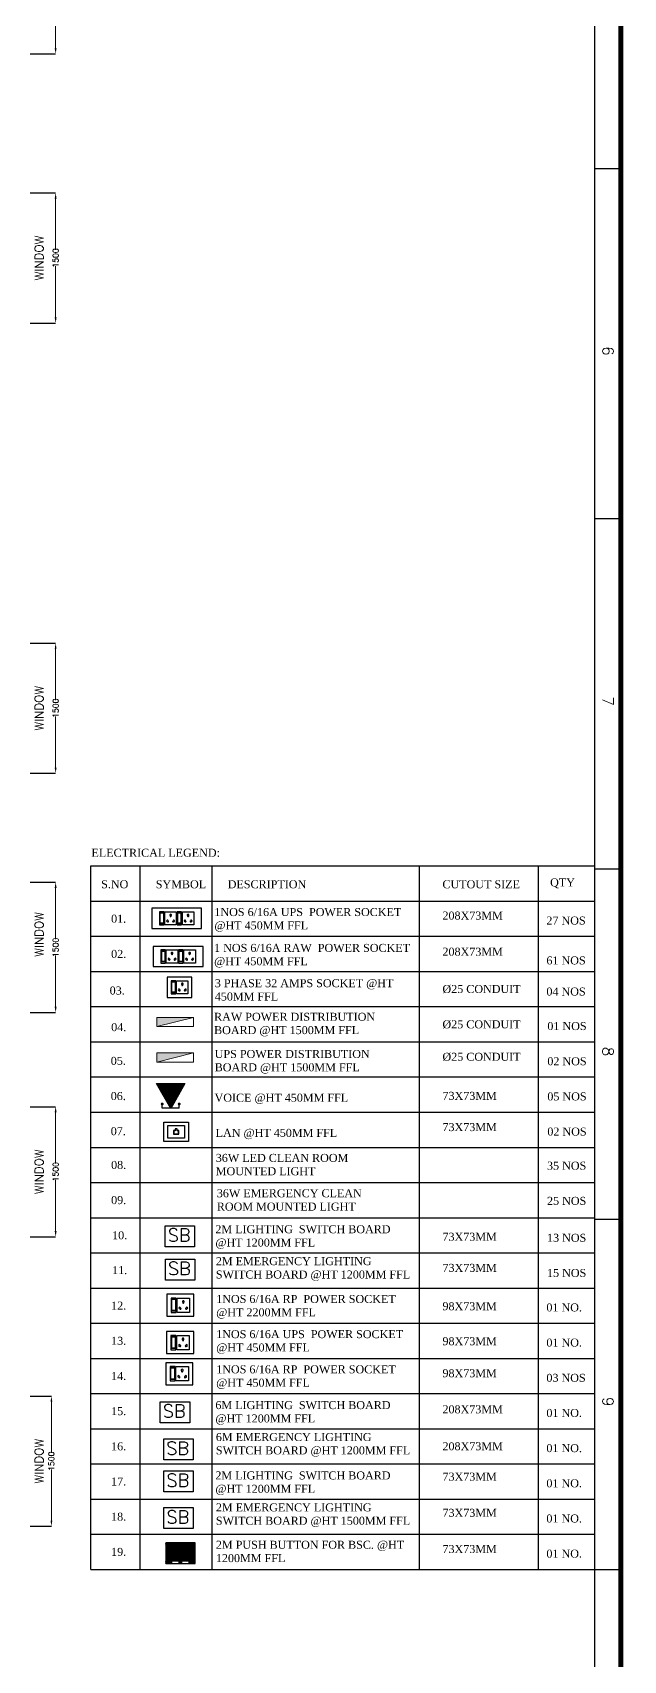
# Model space of a CAD drawing. Extents: x -52083 to 49512, y -145230 to 20224.
# Drawn here: x -24033 to -17216, y -20649 to -1885 of the extents above; entities that cross this region are included whole.
import ezdxf
from ezdxf.enums import TextEntityAlignment as Align

# ---------------------------------------------------------------- set-up
doc = ezdxf.new("R2010")
doc.units = 0
doc.header["$LTSCALE"] = 0.5
doc.header["$MEASUREMENT"] = 0
doc.header["$PDMODE"] = 32
for name, color, linetype, lineweight in [('DIM', 3, 'Continuous', 5), ('ELE. DB', 1, 'Continuous', 9), ('Sa-Block Text', 7, 'Continuous', 18)]:
    doc.layers.add(name, color=color, linetype=linetype, lineweight=lineweight)
for name, color, linetype in [('ELE-UPS SWITCH BOARD', 3, 'Continuous'), ('ELE. LEGEND', 240, 'Continuous'), ('HATCH', 7, 'Continuous'), ('PDF_Text', 5, 'Continuous'), ('SA-3MUP', 223, 'Continuous'), ('SA-6MRP', 1, 'Continuous'), ('SA-6MUP', 223, 'Continuous'), ('SA-Lan', 3, 'Continuous'), ('SA-Voice', 5, 'Continuous'), ('TITLE', 7, 'Continuous')]:
    doc.layers.add(name, color=color, linetype=linetype)
doc.styles.add('PDF Times New Roman', font='times.ttf')
doc.styles.add('RomanS', font='romans.shx')
doc.styles.get("Standard").update_dxf_attribs({"font": 'romans.shx'})
doc.dimstyles.new('Sa-dim', dxfattribs={"dimtxt": 65, "dimasz": 65, "dimexe": 0, "dimexo": 0, "dimtad": 0, "dimdec": 0, "dimdsep": 46, "dimtxsty": 'Standard', "dimcen": 0, "dimclrd": 256, "dimclre": 7, "dimclrt": 1, "dimadec": 0, "dimazin": 0, "dimtfac": 1, "dimtdec": 0, "dimtmove": 0, "dimatfit": 3, "dimfxl": 1, "dimlwd": -1, "dimarcsym": 0})

# ---------------------------------------------------------------- blocks, each defined once
blk = doc.blocks.new('*D414')
at = {"layer": 'Defpoints', "color": 0, "transparency": 16777216}
for p in [(-24058, -14266), (-23766, -14266), (-24058, -15766)]:
    blk.add_point(p, dxfattribs=at)
at = {"layer": 'DIM', "color": 7, "lineweight": -2, "transparency": 16777216}
for p, q in [((-24058, -14266), (-23766, -14266)), ((-24058, -15766), (-23766, -15766))]:
    blk.add_line(p, q, dxfattribs=at)
at = {"layer": 'DIM', "transparency": 16777216}
for p, q in [((-23766, -14331), (-23766, -14922)), ((-23766, -15701), (-23766, -15111))]:
    blk.add_line(p, q, dxfattribs=at)
for points in [[(-23777, -14331), (-23755, -14331), (-23766, -14266)], [(-23777, -15701), (-23755, -15701), (-23766, -15766)]]:
    blk.add_solid(points, dxfattribs=at)
at = {"layer": 'DIM', "color": 1, "transparency": 16777216, "insert": (-23766, -15016), "char_height": 65, "attachment_point": 5, "rotation": 90}
blk.add_mtext('1500', dxfattribs=at)
blk = doc.blocks.new('*D415')
at = {"layer": 'Defpoints', "color": 0, "transparency": 16777216}
for p in [(-24058, -8923), (-23766, -8923), (-24058, -10423)]:
    blk.add_point(p, dxfattribs=at)
at = {"layer": 'DIM', "color": 7, "lineweight": -2, "transparency": 16777216}
for p, q in [((-24058, -8923), (-23766, -8923)), ((-24058, -10423), (-23766, -10423))]:
    blk.add_line(p, q, dxfattribs=at)
at = {"layer": 'DIM', "transparency": 16777216}
for p, q in [((-23766, -8988), (-23766, -9579)), ((-23766, -10358), (-23766, -9768))]:
    blk.add_line(p, q, dxfattribs=at)
for points in [[(-23777, -8988), (-23755, -8988), (-23766, -8923)], [(-23777, -10358), (-23755, -10358), (-23766, -10423)]]:
    blk.add_solid(points, dxfattribs=at)
at = {"layer": 'DIM', "color": 1, "transparency": 16777216, "insert": (-23766, -9673), "char_height": 65, "attachment_point": 5, "rotation": 90}
blk.add_mtext('1500', dxfattribs=at)
blk = doc.blocks.new('*D416')
at = {"layer": 'Defpoints', "color": 0, "transparency": 16777216}
for p in [(-24058, -631), (-23766, -631), (-24058, -2131)]:
    blk.add_point(p, dxfattribs=at)
at = {"layer": 'DIM', "color": 7, "lineweight": -2, "transparency": 16777216}
for p, q in [((-24058, -631), (-23766, -631)), ((-24058, -2131), (-23766, -2131))]:
    blk.add_line(p, q, dxfattribs=at)
at = {"layer": 'DIM', "transparency": 16777216}
for p, q in [((-23766, -696), (-23766, -1286)), ((-23766, -2066), (-23766, -1475))]:
    blk.add_line(p, q, dxfattribs=at)
for points in [[(-23777, -696), (-23755, -696), (-23766, -631)], [(-23777, -2066), (-23755, -2066), (-23766, -2131)]]:
    blk.add_solid(points, dxfattribs=at)
at = {"layer": 'DIM', "color": 1, "transparency": 16777216, "insert": (-23766, -1381), "char_height": 65, "attachment_point": 5, "rotation": 90}
blk.add_mtext('1500', dxfattribs=at)
blk = doc.blocks.new('*D421')
at = {"layer": 'Defpoints', "color": 0, "transparency": 16777216}
for p in [(-24058, -3733), (-23766, -3733), (-24058, -5233)]:
    blk.add_point(p, dxfattribs=at)
at = {"layer": 'DIM', "color": 7, "lineweight": -2, "transparency": 16777216}
for p, q in [((-24058, -3733), (-23766, -3733)), ((-24058, -5233), (-23766, -5233))]:
    blk.add_line(p, q, dxfattribs=at)
at = {"layer": 'DIM', "transparency": 16777216}
for p, q in [((-23766, -3798), (-23766, -4389)), ((-23766, -5168), (-23766, -4578))]:
    blk.add_line(p, q, dxfattribs=at)
for points in [[(-23777, -3798), (-23755, -3798), (-23766, -3733)], [(-23777, -5168), (-23755, -5168), (-23766, -5233)]]:
    blk.add_solid(points, dxfattribs=at)
at = {"layer": 'DIM', "color": 1, "transparency": 16777216, "insert": (-23766, -4483), "char_height": 65, "attachment_point": 5, "rotation": 90}
blk.add_mtext('1500', dxfattribs=at)
blk = doc.blocks.new('*D408')
at = {"layer": 'Defpoints', "color": 0, "transparency": 16777216}
for p in [(-24058, -17603), (-23815, -17603), (-24058, -19103)]:
    blk.add_point(p, dxfattribs=at)
at = {"layer": 'DIM', "color": 7, "lineweight": -2, "transparency": 16777216}
for p, q in [((-24058, -17603), (-23815, -17603)), ((-24058, -19103), (-23815, -19103))]:
    blk.add_line(p, q, dxfattribs=at)
at = {"layer": 'DIM', "transparency": 16777216}
for p, q in [((-23815, -17668), (-23815, -18258)), ((-23815, -19038), (-23815, -18448))]:
    blk.add_line(p, q, dxfattribs=at)
for points in [[(-23825, -17668), (-23804, -17668), (-23815, -17603)], [(-23825, -19038), (-23804, -19038), (-23815, -19103)]]:
    blk.add_solid(points, dxfattribs=at)
at = {"layer": 'DIM', "color": 1, "transparency": 16777216, "insert": (-23815, -18353), "char_height": 65, "attachment_point": 5, "rotation": 90}
blk.add_mtext('1500', dxfattribs=at)
blk = doc.blocks.new('*D424')
at = {"layer": 'Defpoints', "color": 0, "transparency": 16777216}
for p in [(-24058, -11680), (-23766, -11680), (-24058, -13180)]:
    blk.add_point(p, dxfattribs=at)
at = {"layer": 'DIM', "color": 7, "lineweight": -2, "transparency": 16777216}
for p, q in [((-24058, -11680), (-23766, -11680)), ((-24058, -13180), (-23766, -13180))]:
    blk.add_line(p, q, dxfattribs=at)
at = {"layer": 'DIM', "transparency": 16777216}
for p, q in [((-23766, -11745), (-23766, -12336)), ((-23766, -13115), (-23766, -12525))]:
    blk.add_line(p, q, dxfattribs=at)
for points in [[(-23777, -11745), (-23755, -11745), (-23766, -11680)], [(-23777, -13115), (-23755, -13115), (-23766, -13180)]]:
    blk.add_solid(points, dxfattribs=at)
at = {"layer": 'DIM', "color": 1, "transparency": 16777216, "insert": (-23766, -12430), "char_height": 65, "attachment_point": 5, "rotation": 90}
blk.add_mtext('1500', dxfattribs=at)
blk = doc.blocks.new('A$C66962185')
at = {"layer": 'TITLE'}
for p, q in [((85375, -1297), (85375, 0)), ((102467, -1297), (102467, 0)), ((119559, -1297), (119559, 0)), ((136651, -1297), (136651, 0)), ((153743, -1297), (153743, 0)), ((1210, -1297), (203723, -1297))]:
    blk.add_line(p, q, dxfattribs=at)
at = {"layer": 'TITLE', "const_width": 250}
blk.add_lwpolyline([(205020, 0), (205020, -141178), (0, -141178), (0, 0)], close=True, dxfattribs=at)
at = {"layer": 'TITLE', "style": 'RomanS'}
for s, p in [('6', (94285, -629)), ('7', (111377, -629)), ('8', (128470, -629)), ('9', (145562, -629))]:
    blk.add_text(s, height=537, dxfattribs=at).set_placement(p, align=Align.MIDDLE)
blk = doc.blocks.new('*U668')
at = {"ltscale": 300}
for p, q in [((-78.1, 29.8), (-78.1, -29.8)), ((-78.1, 29.8), (-78.1, -29.8)), ((-57.3, 29.8), (-78.1, 29.8)), ((-78.1, 29.8), (-57.3, 29.8)), ((-76.3, 23.3), (-76.3, -23.3)), ((-59.1, 23.3), (-76.3, 23.3)), ((-59.1, -23.3), (-59.1, 23.3)), ((-57.3, -29.8), (-57.3, 29.8)), ((-53.9, 29.8), (-1.7, 29.8)), ((-53.9, -29.8), (-53.9, 29.8)), ((-1.7, 29.8), (-1.7, -29.8)), ((1.7, 29.8), (1.7, -29.8)), ((1.7, 29.8), (1.7, -29.8)), ((22.5, 29.8), (1.7, 29.8)), ((1.7, 29.8), (22.5, 29.8)), ((3.5, 23.3), (3.5, -23.3)), ((20.7, 23.3), (3.5, 23.3)), ((20.7, -23.3), (20.7, 23.3)), ((22.5, -29.8), (22.5, 29.8)), ((25.9, -29.8), (25.9, 29.8)), ((25.9, 29.8), (78.1, 29.8)), ((78.1, 29.8), (78.1, -29.8)), ((-78.1, -29.8), (-57.3, -29.8)), ((-76.3, -21.2), (-59.1, -21.2)), ((-76.3, -23.3), (-59.1, -23.3)), ((-1.7, -29.8), (-53.9, -29.8)), ((1.7, -29.8), (22.5, -29.8)), ((3.5, -21.2), (20.7, -21.2)), ((3.5, -23.3), (20.7, -23.3)), ((78.1, -29.8), (25.9, -29.8))]:
    blk.add_line(p, q, dxfattribs=at)
blk.add_lwpolyline([(-113, -46), (113, -46), (113, 46), (-113, 46)], close=True, dxfattribs=at)
for centre, radius, start, end in [((-27.8, 14.7), 4.06, 307.15837, 232.84163), ((-27.8, 10.6), 2.59, 161.40312, 18.59688), ((52, 14.7), 4.06, 307.15837, 232.84163), ((52, 10.6), 2.59, 161.40312, 18.59688), ((-42.7, -11.6), 3.5, 5.26891, 272.51003), ((-39.9, -14), 2.82, 202.68381, 75.09514), ((-15.7, -14), 2.82, 104.90486, 337.31619), ((-12.9, -11.6), 3.5, 267.48997, 174.73109), ((37.1, -11.6), 3.5, 5.26891, 272.51003), ((39.9, -14), 2.82, 202.68381, 75.09514), ((64.1, -14), 2.82, 104.90486, 337.31619), ((66.9, -11.6), 3.5, 267.48997, 174.73109)]:
    blk.add_arc(centre, radius, start, end, dxfattribs=at)
at = {"layer": 'Sa-Block Text', "flags": 1}
for tag, p in [('PROJECTNAME', (102.4, 776)), ('FLOOR', (102.4, 686.5)), ('LABNAME', (102.4, 577)), ('ITEMNO:', (102.4, 479.7))]:
    blk.add_attdef(tag, text='', height=65, dxfattribs=at).set_placement(p, align=Align.MIDDLE_CENTER)
at = {"layer": 'Sa-Block Text'}
blk.add_attdef('CATALOGUE', text='', height=65, dxfattribs=at).set_placement((102.4, 360.5), align=Align.MIDDLE_CENTER)
blk = doc.blocks.new('*U667')
for p, q in [((-78.1, 29.8), (-78.1, -29.8)), ((-78.1, 29.8), (-78.1, -29.8)), ((-57.3, 29.8), (-78.1, 29.8)), ((-78.1, 29.8), (-57.3, 29.8)), ((-76.3, 23.3), (-76.3, -23.3)), ((-59.1, 23.3), (-76.3, 23.3)), ((-59.1, -23.3), (-59.1, 23.3)), ((-57.3, -29.8), (-57.3, 29.8)), ((-53.9, 29.8), (-1.7, 29.8)), ((-53.9, -29.8), (-53.9, 29.8)), ((-1.7, 29.8), (-1.7, -29.8)), ((1.7, 29.8), (1.7, -29.8)), ((1.7, 29.8), (1.7, -29.8)), ((22.5, 29.8), (1.7, 29.8)), ((1.7, 29.8), (22.5, 29.8)), ((3.5, 23.3), (3.5, -23.3)), ((20.7, 23.3), (3.5, 23.3)), ((20.7, -23.3), (20.7, 23.3)), ((22.5, -29.8), (22.5, 29.8)), ((25.9, -29.8), (25.9, 29.8)), ((25.9, 29.8), (78.1, 29.8)), ((78.1, 29.8), (78.1, -29.8)), ((-78.1, -29.8), (-57.3, -29.8)), ((-76.3, -21.2), (-59.1, -21.2)), ((-76.3, -23.3), (-59.1, -23.3)), ((-1.7, -29.8), (-53.9, -29.8)), ((1.7, -29.8), (22.5, -29.8)), ((3.5, -21.2), (20.7, -21.2)), ((3.5, -23.3), (20.7, -23.3)), ((78.1, -29.8), (25.9, -29.8))]:
    blk.add_line(p, q)
blk.add_lwpolyline([(-113, -46), (113, -46), (113, 46), (-113, 46)], close=True)
for centre, radius, start, end in [((-27.8, 14.7), 4.06, 307.15837, 232.84163), ((-27.8, 10.6), 2.59, 161.40312, 18.59688), ((52, 14.7), 4.06, 307.15837, 232.84163), ((52, 10.6), 2.59, 161.40312, 18.59688), ((-42.7, -11.6), 3.5, 5.26891, 272.51003), ((-39.9, -14), 2.82, 202.68381, 75.09514), ((-15.7, -14), 2.82, 104.90486, 337.31619), ((-12.9, -11.6), 3.5, 267.48997, 174.73109), ((37.1, -11.6), 3.5, 5.26891, 272.51003), ((39.9, -14), 2.82, 202.68381, 75.09514), ((64.1, -14), 2.82, 104.90486, 337.31619), ((66.9, -11.6), 3.5, 267.48997, 174.73109)]:
    blk.add_arc(centre, radius, start, end)
at = {"layer": 'Sa-Block Text', "flags": 1}
for tag, p in [('PROJECTNAME', (14.8, 619.1)), ('FLOOR', (14.8, 529.6)), ('LABNAME', (14.8, 420.1)), ('ITEMNO:', (14.8, 322.8))]:
    blk.add_attdef(tag, text='', height=65, dxfattribs=at).set_placement(p, align=Align.MIDDLE_CENTER)
at = {"layer": 'Sa-Block Text'}
blk.add_attdef('CATALOGUE', text='', height=65, dxfattribs=at).set_placement((14.8, 173.9), align=Align.MIDDLE_CENTER)
blk = doc.blocks.new('3PHASE 32AMPS')
at = {"color": 5}
for p, q in [((18.3, 75.8), (18.3, 16.2)), ((18.3, 75.8), (18.3, 16.2)), ((39.1, 75.8), (18.3, 75.8)), ((18.3, 75.8), (39.1, 75.8)), ((39.1, 16.2), (39.1, 75.8)), ((42.5, 75.8), (94.7, 75.8)), ((42.5, 16.2), (42.5, 75.8)), ((94.7, 75.8), (94.7, 16.2)), ((18.3, 16.2), (39.1, 16.2)), ((20.1, 69.3), (20.1, 22.7)), ((37.3, 69.3), (20.1, 69.3)), ((20.1, 24.8), (37.3, 24.8)), ((20.1, 22.7), (37.3, 22.7)), ((37.3, 22.7), (37.3, 69.3)), ((94.7, 16.2), (42.5, 16.2))]:
    blk.add_line(p, q, dxfattribs=at)
blk.add_lwpolyline([(0, 0), (113, 0), (113, 92), (0, 92)], close=True, dxfattribs=at)
for centre, radius, start, end in [((53.7, 34.4), 3.5, 5.26891, 272.51003), ((56.5, 32), 2.82, 202.68381, 75.09514), ((68.6, 60.7), 4.06, 307.15837, 232.84163), ((68.6, 56.6), 2.59, 161.40312, 18.59688), ((80.7, 32), 2.82, 104.90486, 337.31619), ((83.5, 34.4), 3.5, 267.48997, 174.73109)]:
    blk.add_arc(centre, radius, start, end, dxfattribs=at)
at = {"layer": 'Sa-Block Text', "flags": 1}
for tag, p in [('LAB', (56.5, 92)), ('ITEM', (56.5, -35)), ('CATALOGUE', (87, -160))]:
    blk.add_attdef(tag, text='', height=65, dxfattribs=at).set_placement(p, align=Align.MIDDLE_CENTER)
blk = doc.blocks.new('UPS DB')
at = {"layer": 'HATCH'}
h = blk.add_hatch(color=3, dxfattribs=at)
h.dxf.hatch_style = 1
h.paths.add_polyline_path([(0, -150), (600, -150), (600, 0)])
at = {"layer": 'ELE. DB', "color": 3}
blk.add_line((600, 0), (0, -150), dxfattribs=at)
blk.add_lwpolyline([(0, 0), (600, 0), (600, -150), (0, -150)], close=True, dxfattribs=at)
blk = doc.blocks.new('RPDB')
at = {"layer": 'ELE. DB'}
h = blk.add_hatch(color=1, dxfattribs=at)
h.dxf.hatch_style = 1
h.paths.add_polyline_path([(150, 0), (150, 600), (0, 600)])
at = {"layer": 'ELE. DB', "color": 1}
blk.add_line((0, 600), (150, 0), dxfattribs=at)
blk.add_lwpolyline([(0, 0), (0, 600), (150, 600), (150, 0)], close=True, dxfattribs=at)
blk = doc.blocks.new('*U669')
for points in [[(-59.4, 46), (59.4, 46), (59.4, -46), (-59.4, -46)], [(-39.1, 29.8), (39.1, 29.8), (39.1, -29.8), (-39.1, -29.8)], [(12.4, 5.6), (5.4, 5.6), (5.4, 14.6), (-5.4, 14.6), (-5.4, 5.6), (-12.4, 5.6), (-12.4, -10.5), (12.4, -10.5)], [(11.1, 4.3), (4.1, 4.3), (4.1, 13.4), (-4.1, 13.4), (-4.1, 4.3), (-11.1, 4.3), (-11.1, -9.2), (11.1, -9.2)]]:
    blk.add_lwpolyline(points, close=True)
at = {"layer": 'Sa-Block Text', "flags": 1}
for tag, p in [('PROJECTNAME', (15.2, 670.6)), ('FLOOR', (15.2, 581.1)), ('LABNAME', (15.2, 471.6)), ('ITEMNO:', (15.2, 374.3))]:
    blk.add_attdef(tag, text='', height=65, dxfattribs=at).set_placement(p, align=Align.MIDDLE_CENTER)
at = {"layer": 'Sa-Block Text'}
blk.add_attdef('CATALOGUE', text='', height=65, dxfattribs=at).set_placement((15.2, 223), align=Align.MIDDLE_CENTER)
blk = doc.blocks.new('VOICE')
at = {"ltscale": 30}
h = blk.add_hatch(dxfattribs=at)
h.set_pattern_fill('ANSI31', color=256, scale=1.368807, angle=0.10709, style=0)
h.set_pattern_definition([(45.107, (0, 0), (-3.0788, 3.06731), [])])
h.paths.add_polyline_path([(0, 0), (67.3, 119.1), (135, 0)])
for p, q in [((0, 0), (67.3, 119.1)), ((67.3, 119.1), (135, 0)), ((135, 0), (0, 0))]:
    blk.add_line(p, q, dxfattribs=at)
at = {"linetype": 'Continuous', "ltscale": 12}
blk.add_line((26.7, 118.6), (107.9, 118.6), dxfattribs=at)
at = {"ltscale": 12}
for p, q in [((26.7, 118.6), (26.7, 100.6)), ((107.9, 118.6), (107.9, 100.6))]:
    blk.add_line(p, q, dxfattribs=at)
at = {"ltscale": 30, "const_width": 6.84}
for points in [[(23.3, 98.1, 1), (30.1, 98.1, 1)], [(104.4, 98.1, 1), (111.3, 98.1, 1)]]:
    blk.add_lwpolyline(points, format="xyb", close=True, dxfattribs=at)
at = {"layer": 'Sa-Block Text', "flags": 1}
for tag, p in [('LAB', (67.8, 152)), ('ITEM', (67.8, 25)), ('CATALOGUE', (98.3, -100))]:
    blk.add_attdef(tag, text='', height=65, dxfattribs=at).set_placement(p, align=Align.MIDDLE_CENTER)
blk = doc.blocks.new('3M-UPS')
for p, q in [((18.3, 75.8), (18.3, 16.2)), ((18.3, 75.8), (18.3, 16.2)), ((39.1, 75.8), (18.3, 75.8)), ((18.3, 75.8), (39.1, 75.8)), ((20.1, 69.3), (20.1, 22.7)), ((37.3, 69.3), (20.1, 69.3)), ((37.3, 22.7), (37.3, 69.3)), ((39.1, 16.2), (39.1, 75.8)), ((42.5, 75.8), (94.7, 75.8)), ((42.5, 16.2), (42.5, 75.8)), ((94.7, 75.8), (94.7, 16.2)), ((18.3, 16.2), (39.1, 16.2)), ((20.1, 24.8), (37.3, 24.8)), ((20.1, 22.7), (37.3, 22.7)), ((94.7, 16.2), (42.5, 16.2))]:
    blk.add_line(p, q)
blk.add_lwpolyline([(0, 0), (113, 0), (113, 92), (0, 92)], close=True)
for centre, radius, start, end in [((53.7, 34.4), 3.5, 5.26891, 272.51003), ((56.5, 32), 2.82, 202.68381, 75.09514), ((68.6, 60.7), 4.06, 307.15837, 232.84163), ((68.6, 56.6), 2.59, 161.40312, 18.59688), ((80.7, 32), 2.82, 104.90486, 337.31619), ((83.5, 34.4), 3.5, 267.48997, 174.73109)]:
    blk.add_arc(centre, radius, start, end)
at = {"layer": 'Sa-Block Text', "flags": 1}
for tag, p in [('LAB', (56.5, 92)), ('ITEM', (56.5, -35)), ('CATALOGUE', (87, -160))]:
    blk.add_attdef(tag, text='', height=65, dxfattribs=at).set_placement(p, align=Align.MIDDLE_CENTER)
blk = doc.blocks.new('A$C4f101be3')
at = {"color": 151}
for p, q in [((16.2, -70.5), (16.2, -18.3)), ((16.2, -18.3), (75.8, -18.3)), ((75.8, -18.3), (75.8, -70.5)), ((75.8, -70.5), (16.2, -70.5)), ((75.8, -73.9), (16.2, -73.9)), ((16.2, -73.9), (16.2, -94.7)), ((16.2, -94.7), (16.2, -73.9)), ((16.2, -94.7), (75.8, -94.7)), ((16.2, -94.7), (75.8, -94.7)), ((69.3, -75.7), (22.7, -75.7)), ((22.7, -75.7), (22.7, -92.9)), ((22.7, -92.9), (69.3, -92.9)), ((67.2, -92.9), (67.2, -75.7)), ((69.3, -92.9), (69.3, -75.7)), ((75.8, -94.7), (75.8, -73.9))]:
    blk.add_line(p, q, dxfattribs=at)
blk.add_lwpolyline([(92, -113), (92, 0), (0, 0), (0, -113)], close=True, dxfattribs=at)
for centre, radius, start, end in [((31.3, -44.4), 4.06, 37.15837, 322.84163), ((35.4, -44.4), 2.59, 251.40312, 108.59688), ((57.6, -29.5), 3.5, 357.48997, 264.73109), ((57.6, -59.3), 3.5, 95.26891, 2.51003), ((60, -32.3), 2.82, 194.90486, 67.31619), ((60, -56.5), 2.82, 292.68381, 165.09514)]:
    blk.add_arc(centre, radius, start, end, dxfattribs=at)
blk = doc.blocks.new('A$Cb08003e7')
at = {"color": 1}
for p, q in [((-75.8, 42.5), (-75.8, 94.7)), ((-75.8, 94.7), (-16.2, 94.7)), ((-16.2, 94.7), (-16.2, 42.5)), ((-16.2, 42.5), (-75.8, 42.5)), ((-16.2, 39.1), (-75.8, 39.1)), ((-75.8, 39.1), (-75.8, 18.3)), ((-75.8, 18.3), (-75.8, 39.1)), ((-75.8, 18.3), (-16.2, 18.3)), ((-75.8, 18.3), (-16.2, 18.3)), ((-22.7, 37.3), (-69.3, 37.3)), ((-69.3, 37.3), (-69.3, 20.1)), ((-69.3, 20.1), (-22.7, 20.1)), ((-24.8, 20.1), (-24.8, 37.3)), ((-22.7, 20.1), (-22.7, 37.3)), ((-16.2, 18.3), (-16.2, 39.1))]:
    blk.add_line(p, q, dxfattribs=at)
blk.add_lwpolyline([(0, 0), (0, 113), (-92, 113), (-92, 0)], close=True, dxfattribs=at)
for centre, radius, start, end in [((-60.7, 68.6), 4.06, 37.15837, 322.84163), ((-56.6, 68.6), 2.59, 251.40312, 108.59688), ((-34.4, 83.5), 3.5, 357.48997, 264.73109), ((-32, 80.7), 2.82, 194.90486, 67.31619), ((-34.4, 53.7), 3.5, 95.26891, 2.51003), ((-32, 56.5), 2.82, 292.68381, 165.09514)]:
    blk.add_arc(centre, radius, start, end, dxfattribs=at)
blk = doc.blocks.new('2M-UPS-SB')
at = {"layer": 'ELE-UPS SWITCH BOARD', "color": 3}
blk.add_lwpolyline([(0, 92.3), (129.8, 92.3), (129.8, 0), (0, 0)], close=True, dxfattribs=at)
blk.add_text('SB', height=57.27, dxfattribs=at).set_placement((11.1, 22.7))
blk = doc.blocks.new('2M-RP-SB')
at = {"layer": 'ELE-UPS SWITCH BOARD', "color": 1}
blk.add_lwpolyline([(0, 92.3), (129.8, 92.3), (129.8, 0), (0, 0)], close=True, dxfattribs=at)
blk.add_text('SB', height=57.27, dxfattribs=at).set_placement((11.1, 22.7))
blk = doc.blocks.new('A$C0035c069')
at = {"layer": 'ELE-UPS SWITCH BOARD', "color": 6}
blk.add_lwpolyline([(0, 0), (0, 129.8), (92.3, 129.8), (92.3, 0)], close=True, dxfattribs=at)
blk.add_text('SB', height=57.27, rotation=90, dxfattribs=at).set_placement((69.6, 11.1))
blk = doc.blocks.new('A$C2d9e9296')
at = {"layer": 'ELE-UPS SWITCH BOARD', "color": 30}
blk.add_lwpolyline([(0, -129.8), (0, 0), (92.3, 0), (92.3, -129.8)], close=True, dxfattribs=at)
blk.add_text('SB', height=57.27, rotation=90, dxfattribs=at).set_placement((69.6, -118.6))
blk = doc.blocks.new('A$Cf1744d54')
at = {"layer": 'ELE-UPS SWITCH BOARD', "color": 5}
blk.add_lwpolyline([(0, 0), (424, 0), (424, -302), (0, -302)], close=True, dxfattribs=at)
blk.add_text('SB', height=187.3, dxfattribs=at).set_placement((36, -228))
blk = doc.blocks.new('A$C8d7bb51d')
at = {"layer": 'ELE-UPS SWITCH BOARD', "color": 7}
blk.add_lwpolyline([(0, 0), (424, 0), (424, -302), (0, -302)], close=True, dxfattribs=at)
blk.add_text('SB', height=187.3, dxfattribs=at).set_placement((36, -228))
blk = doc.blocks.new('2M-PUSHBUTTON')
at = {"layer": 'PDF_Text'}
h = blk.add_hatch(dxfattribs=at)
h.set_pattern_fill('ANSI37', color=6, scale=15)
h.set_pattern_definition([(45, (-361885.5, -40311), (-1.325825215, 1.325825215), []), (135, (-361885.5, -40311), (-1.325825215, -1.325825215), [])])
h.paths.add_polyline_path([(-70, -81), (-70, -90), (-60, -90), (-60, -81), (-26, -81), (-26, -90), (0, -90), (0, 0), (-130, 0), (-130, -90), (-104, -90), (-104, -81)])
for points in [[(-130, -90), (0, -90), (0, 0), (-130, 0)], [(-104, -90), (-70, -90), (-70, -81), (-104, -81)], [(-60, -90), (-26, -90), (-26, -81), (-60, -81)]]:
    blk.add_lwpolyline(points, close=True, dxfattribs=at)

msp = doc.modelspace()

# ---------------------------------------------------------------- linework, layer by layer
at = {"layer": 'ELE. LEGEND', "color": 0}
for p, q in [((-23360.8, -19600.3, 2637.8), (-23360.8, -11491.1, 2637.8)), ((-23360.8, -11491.1, 2637.8), (-17552, -11491.1, 2637.8)), ((-22789.8, -19600.3, 2637.8), (-22789.8, -11491.1, 2637.8)), ((-21959.8, -19600.3, 2637.8), (-21959.8, -11491.1, 2637.8)), ((-19570, -19600.3, 2637.8), (-19570, -11491.1, 2637.8)), ((-18196.8, -19600.3, 2637.8), (-18196.8, -11491.1, 2637.8)), ((-17552, -11491.1, 2637.8), (-17552, -19600.3, 2637.8)), ((-23360.8, -11896.5, 2637.8), (-17552, -11896.5, 2637.8)), ((-23360.8, -12302, 2637.8), (-17552, -12302, 2637.8)), ((-23360.8, -12707.5, 2637.8), (-17552, -12707.5, 2637.8)), ((-23360.8, -12707.5, 2637.8), (-17552, -12707.5, 2637.8)), ((-23360.8, -13112.9, 2637.8), (-17552, -13112.9, 2637.8)), ((-23360.8, -13518.4, 2637.8), (-17552, -13518.4, 2637.8)), ((-23360.8, -13923.8, 2637.8), (-17552, -13923.8, 2637.8)), ((-23360.8, -13923.8, 2637.8), (-17552, -13923.8, 2637.8)), ((-23360.8, -14329.3, 2637.8), (-17552, -14329.3, 2637.8)), ((-23360.8, -14734.8, 2637.8), (-17552, -14734.8, 2637.8)), ((-23360.8, -14734.8, 2637.8), (-17638.9, -14734.8, 2637.8)), ((-23360.8, -15140.2, 2637.8), (-17552, -15140.2, 2637.8)), ((-23360.8, -15545.7, 2637.8), (-17552, -15545.7, 2637.8)), ((-23360.8, -15951.1, 2637.8), (-17552, -15951.1, 2637.8)), ((-23360.8, -16356.6, 2637.8), (-17552, -16356.6, 2637.8)), ((-23360.8, -16762.1, 2637.8), (-17552, -16762.1, 2637.8)), ((-23360.8, -17167.5, 2637.8), (-17552, -17167.5, 2637.8)), ((-23360.8, -17573, 2637.8), (-17552, -17573, 2637.8)), ((-23360.8, -17978.5, 2637.8), (-17552, -17978.5, 2637.8)), ((-23360.8, -18383.9, 2637.8), (-17552, -18383.9, 2637.8)), ((-23360.8, -18789.4, 2637.8), (-17552, -18789.4, 2637.8)), ((-23360.8, -19194.8, 2637.8), (-17552, -19194.8, 2637.8)), ((-23360.8, -19600.3, 2637.8), (-17552, -19600.3, 2637.8))]:
    msp.add_line(p, q, dxfattribs=at)

# ---------------------------------------------------------------- block references
at = {"color": 31, "xscale": 2.616292660895851, "yscale": 2.616292660895851, "zscale": 2.616292660895851}
for name, p in [('2M-RP-SB', (-22502.7, -15880.2, 2637.8)), ('2M-UPS-SB', (-22499.9, -16265.4, 2637.8))]:
    msp.add_blockref(name, p, dxfattribs=at)
at = {"layer": 'ELE. DB', "xscale": 0.7073959270055639, "yscale": 0.7073959270055639, "zscale": 0.7073959270055639}
for name, p, rotation in [('RPDB', (-22175.4, -13343.5, 2637.8), 90), ('UPS DB', (-22176.1, -13752.3, 2637.8), 180)]:
    msp.add_blockref(name, p, dxfattribs=dict(at, rotation=rotation))
at = {"layer": 'PDF_Text', "rotation": 270}
for name, p, xscale, yscale, zscale in [('A$C4f101be3', (-22170.7, -16427.3, 2637.8), 2.76671067380812, 2.76671067380812, 2.76671067380812), ('A$Cb08003e7', (-22495.9, -17471.5, 2637.8), 2.76671067380812, 2.76671067380812, 2.76671067380812), ('A$C2d9e9296', (-22220, -17667.7, 2637.8), 2.616292660895851, 2.616292660895851, 2.616292660895851), ('A$C0035c069', (-22518.8, -18096.1, 2637.8), 2.616292660895851, 2.616292660895851, 2.616292660895851)]:
    msp.add_blockref(name, p, dxfattribs=dict(at, xscale=xscale, yscale=yscale, zscale=zscale))
at = {"layer": 'PDF_Text'}
for name, p, xscale, yscale, zscale in [('A$Cf1744d54', (-22517.1, -18464.6, 2637.8), 0.8000000000029104, 0.8000000000029104, 0.8000000000029104), ('A$C8d7bb51d', (-22517.1, -18888.2, 2637.8), 0.8000000000029104, 0.8000000000029104, 0.8000000000029104), ('2M-PUSHBUTTON', (-22156.7, -19295, 2637.8), 2.611923422533437, 2.611923422533437, 2.611923422533437)]:
    msp.add_blockref(name, p, dxfattribs=dict(at, xscale=xscale, yscale=yscale, zscale=zscale))
at = {"layer": 'SA-3MUP', "color": 7, "xscale": 2.76671067380812, "yscale": 2.76671067380812, "zscale": 2.76671067380812}
msp.add_blockref('3M-UPS', (-22486.4, -17113, 2637.8), dxfattribs=at)
at = {"layer": 'SA-6MRP', "color": 7, "xscale": 2.538696477378835, "yscale": 2.538696477378835, "zscale": 2.538696477378835}
msp.add_blockref('*U668', (-22352.6, -12534.7, 3567.6), dxfattribs=at)
at = {"layer": 'SA-6MUP', "color": 7, "xscale": 2.538696477378835, "yscale": 2.538696477378835, "zscale": 2.538696477378835}
msp.add_blockref('*U667', (-22369.7, -12094.7, 2637.8), dxfattribs=at)
at = {"layer": 'SA-Lan', "color": 7, "xscale": 2.415770121631795, "yscale": 2.415770121631795, "zscale": 2.415770121631795}
msp.add_blockref('*U669', (-22375.8, -14555.8, 2637.8), dxfattribs=at)
at = {"layer": 'SA-Voice', "color": 7, "xscale": 2.538696477378835, "yscale": 2.538696477378835, "zscale": 2.538696477378835}
msp.add_blockref('3PHASE 32AMPS', (-22480, -13006.6, 2637.8), dxfattribs=at)
at = {"layer": 'SA-Voice', "color": 7, "xscale": 2.415770121631795, "yscale": 2.415770121631795, "zscale": 2.415770121631795, "rotation": 180}
msp.add_blockref('VOICE', (-22276, -13997.8, 2637.8), dxfattribs=at)
at = {"layer": 'TITLE', "xscale": 0.2362210059282006, "yscale": 0.2362210059282006, "zscale": 0.2362210059282006, "rotation": 270}
msp.add_blockref('A$C66962185', (-17245.7, 16717.1, 2637.8), dxfattribs=at)

# ---------------------------------------------------------------- texts
at = {"layer": 'ELE. LEGEND', "color": 0, "attachment_point": 7, "style": 'PDF Times New Roman'}
for s, insert, char_height in [('ELECTRICAL LEGEND:', (-23352.9, -11387, 2637.8), 92.247), ('QTY', (-18062.3, -11750, 2637.8), 92.25), ('S.NO', (-23241.1, -11750, 2637.8), 92.25), ('SYMBOL', (-22611.1, -11750, 2637.8), 92.25), ('DESCRIPTION', (-21781.1, -11750, 2637.8), 92.247), ('CUTOUT SIZE', (-19304.1, -11750, 2637.8), 92.247), ('1NOS 6/16A UPS  POWER SOCKET \\P@HT 450MM FFL ', (-21934.9, -12249.3, 2637.8), 92.247), ('01.', (-23126.3, -12147.5, 2637.8), 92.25), ('208X73MM', (-19304.1, -12110.4, 2637.8), 92.25), ('27 NOS', (-18105, -12168.1, 2637.8), 92.25), ('02.', (-23126.3, -12553, 2637.8), 92.25), ('1 NOS 6/16A RAW  POWER SOCKET \\P@HT 450MM FFL ', (-21938.1, -12662.4, 2637.8), 92.247), ('208X73MM', (-19304.1, -12527.2, 2637.8), 92.25), ('61 NOS', (-18105, -12627.6, 2637.8), 92.25), ('03.', (-23142.8, -12975.1, 2637.8), 92.25), ('%%C25 CONDUIT', (-19304.1, -12959.4, 2637.8), 92.247), ('04 NOS', (-18105, -12986.5, 2637.8), 92.25), ('04.', (-23125.1, -13397.4, 2637.8), 92.25), ('RAW POWER DISTRIBUTION \\PBOARD @HT 1500MM FFL ', (-21938.4, -13456.5, 2637.8), 92.247), ('%%C25 CONDUIT', (-19304.1, -13366.7, 2637.8), 92.247), ('01 NOS', (-18094, -13384.3, 2637.8), 92.25), ('05.', (-23130.4, -13786.1, 2637.8), 92.25), ('UPS POWER DISTRIBUTION \\PBOARD @HT 1500MM FFL ', (-21931.3, -13885.2, 2637.8), 92.247), ('%%C25 CONDUIT', (-19304.1, -13740.8, 2637.8), 92.247), ('02 NOS', (-18094, -13789.8, 2637.8), 92.25), ('06.', (-23130.4, -14191.6, 2637.8), 92.25), ('VOICE @HT 450MM FFL ', (-21932.7, -14235.5, 2637.8), 92.247), ('73X73MM', (-19304.1, -14188.7, 2637.8), 92.25), ('05 NOS', (-18094, -14195.2, 2637.8), 92.25), ('07.', (-23130.4, -14597, 2637.8), 92.25), ('LAN @HT 450MM FFL ', (-21920.3, -14641, 2637.8), 92.247), ('73X73MM', (-19304.1, -14548.8, 2637.8), 92.25), ('02 NOS', (-18094, -14600.7, 2637.8), 92.25), ('08.', (-23126.3, -14985.7, 2637.8), 92.25), ('35 NOS', (-18097.9, -14993.7, 2637.8), 92.25), ('09.', (-23126.3, -15391.2, 2637.8), 92.25), ('25 NOS', (-18097.9, -15399.1, 2637.8), 92.25), ('10.', (-23114.4, -15795.9, 2637.8), 92.25), ('2M LIGHTING  SWITCH BOARD \\P@HT 1200MM FFL ', (-21923.2, -15905.3, 2637.8), 92.247), ('73X73MM', (-19304.1, -15812.7, 2637.8), 92.25), ('13 NOS', (-18097.9, -15825, 2637.8), 92.25), ('11.', (-23114.4, -16198.5, 2637.8), 92.25), ('73X73MM', (-19304.1, -16171.6, 2637.8), 92.25), ('15 NOS', (-18097.9, -16230.4, 2637.8), 92.25), ('12.', (-23126.3, -16607.6, 2637.8), 92.25), ('1NOS 6/16A RP  POWER SOCKET \\P@HT 2200MM FFL ', (-21914.1, -16709.4, 2637.8), 92.247), ('98X73MM', (-19304.1, -16613.9, 2637.8), 92.25), ('01 NO.', (-18105, -16628.2, 2637.8), 92.25), ('1NOS 6/16A UPS  POWER SOCKET \\P@HT 450MM FFL ', (-21914.1, -17114.8, 2637.8), 92.247), ('13.', (-23126.3, -17013.1, 2637.8), 92.25), ('98X73MM', (-19304.1, -17017.1, 2637.8), 92.25), ('01 NO.', (-18105, -17033.6, 2637.8), 92.25), ('1NOS 6/16A RP  POWER SOCKET \\P@HT 450MM FFL ', (-21914.1, -17520.3, 2637.8), 92.247), ('14.', (-23126.3, -17418.5, 2637.8), 92.25), ('98X73MM', (-19304.1, -17386.1, 2637.8), 92.25), ('03 NOS', (-18105, -17439.1, 2637.8), 92.25), ('15.', (-23126.3, -17824, 2637.8), 92.25), ('6M LIGHTING  SWITCH BOARD \\P@HT 1200MM FFL ', (-21923.2, -17932.6, 2637.8), 92.247), ('208X73MM', (-19304.1, -17801.8, 2637.8), 92.25), ('01 NO.', (-18105, -17844.5, 2637.8), 92.25), ('16.', (-23126.3, -18229.4, 2637.8), 92.25), ('208X73MM', (-19304.1, -18227.4, 2637.8), 92.25), ('01 NO.', (-18105, -18250, 2637.8), 92.25), ('17.', (-23126.3, -18634.9, 2637.8), 92.25), ('2M LIGHTING  SWITCH BOARD \\P@HT 1200MM FFL ', (-21923.2, -18743.5, 2637.8), 92.247), ('73X73MM', (-19304.1, -18578, 2637.8), 92.25), ('01 NO.', (-18105, -18655.5, 2637.8), 92.25), ('18.', (-23126.3, -19040.4, 2637.8), 92.25), ('73X73MM', (-19304.1, -18995.3, 2637.8), 92.25), ('01 NO.', (-18105, -19060.9, 2637.8), 92.25), ('73X73MM', (-19304.1, -19412.6, 2637.8), 92.25), ('19.', (-23126.3, -19445.8, 2637.8), 92.25), ('01 NO.', (-18105, -19466.4, 2637.8), 92.25)]:
    msp.add_mtext(s, dxfattribs=dict(at, insert=insert, char_height=char_height))
at = {"layer": 'ELE. LEGEND', "color": 0, "insert": (-21930.1, -13043.8, 2637.8), "char_height": 92.247, "attachment_point": 7, "style": 'PDF Times New Roman'}
msp.add_mtext_dynamic_manual_height_columns('3 PHASE 32 AMPS SOCKET @HT 450MM FFL ', width=2451.721, gutter_width=287.4, heights=[0], dxfattribs=at)
at = {"layer": 'ELE. LEGEND', "color": 0, "char_height": 92.247, "attachment_point": 7, "style": 'PDF Times New Roman'}
for s, insert, width in [('\\pt1199.20564;36W LED CLEAN ROOM MOUNTED LIGHT', (-21918.7, -15057.7, 2637.8), 1746.377), ('36W EMERGENCY CLEAN ROOM MOUNTED LIGHT', (-21906.7, -15465.3, 2637.8), 1860.819), ('2M EMERGENCY LIGHTING  SWITCH BOARD @HT 1200MM FFL ', (-21917.7, -16273.6, 2637.8), 2307.182), ('6M EMERGENCY LIGHTING  SWITCH BOARD @HT 1200MM FFL ', (-21917.7, -18300.9, 2637.8), 2307.182), ('2M EMERGENCY LIGHTING  SWITCH BOARD @HT 1500MM FFL ', (-21917.7, -19111.8, 2637.8), 2307.182), ('2M PUSH BUTTON FOR BSC. @HT 1200MM FFL ', (-21917.7, -19517.2, 2637.8), 2307.182)]:
    msp.add_mtext(s, dxfattribs=dict(at, insert=insert, width=width))
at = {"layer": 'PDF_Text', "char_height": 100, "attachment_point": 2, "rotation": 90, "style": 'RomanS'}
for insert in [(-24007.5, -4483.4, 2637.8), (-24007.5, -9673.3, 2637.8), (-24007.5, -12280.5, 2637.8), (-24007.5, -15016.3, 2637.8), (-24007.5, -18353, 2637.8)]:
    msp.add_mtext('{\\Fromanc|c0;WINDOW}', dxfattribs=dict(at, insert=insert))

# ---------------------------------------------------------------- dimensions: what is measured, and where the dimension line sits
at = {"layer": 'DIM', "color": 7}
for base, p1, p2, picture, middle in [((-23766.3, -630.5, 2637.8), (-24057.5, -2130.5, 2637.8), (-24057.5, -630.5, 2637.8), '*D416', (-23766.3, -1380.5, 2637.8)), ((-23766.3, -3733.4, 2637.8), (-24057.5, -5233.4, 2637.8), (-24057.5, -3733.4, 2637.8), '*D421', (-23766.3, -4483.4, 2637.8)), ((-23766.3, -8923.3, 2637.8), (-24057.5, -10423.3, 2637.8), (-24057.5, -8923.3, 2637.8), '*D415', (-23766.3, -9673.3, 2637.8)), ((-23766.3, -11680.5, 2637.8), (-24057.5, -13180.5, 2637.8), (-24057.5, -11680.5, 2637.8), '*D424', (-23766.3, -12430.5, 2637.8)), ((-23766.3, -14266.3, 2637.8), (-24057.5, -15766.3, 2637.8), (-24057.5, -14266.3, 2637.8), '*D414', (-23766.3, -15016.3, 2637.8)), ((-23814.5, -17603, 2637.8), (-24057.5, -19103, 2637.8), (-24057.5, -17603, 2637.8), '*D408', (-23814.5, -18353, 2637.8))]:
    dim = msp.add_linear_dim(base=base, p1=p1, p2=p2, angle=90, dimstyle='Sa-dim', dxfattribs=at)
    dim.commit()
    dim.dimension.update_dxf_attribs({"geometry": picture, "text_midpoint": middle})

doc.saveas('drawing.dxf')
